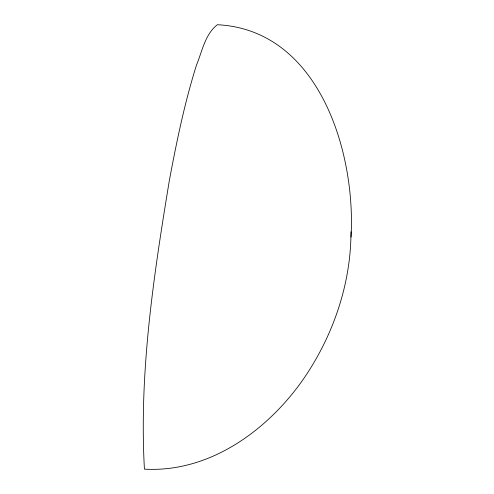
<?xml version="1.0" encoding="UTF-8"?>
<svg xmlns="http://www.w3.org/2000/svg" width="494" height="494" viewBox="0 0 494 494"><rect width="100%" height="100%" fill="white"/><g stroke="black" fill="none" stroke-linecap="round" stroke-linejoin="round"><path stroke-width="0.74" d="M351.03 237.077C355.939 152.047 319.007 29.788 217.366 24.725C205.01 34.253 202.188 51.382 196.489 65.085C184.602 102.832 176.617 141.673 169.343 180.532C153.653 275.732 138.975 372.402 144.427 469.133C209.666 472.9 268.143 430.058 303.81 378.497C333.209 335.543 350.956 284.001 350.987 231.742"/></g></svg>
